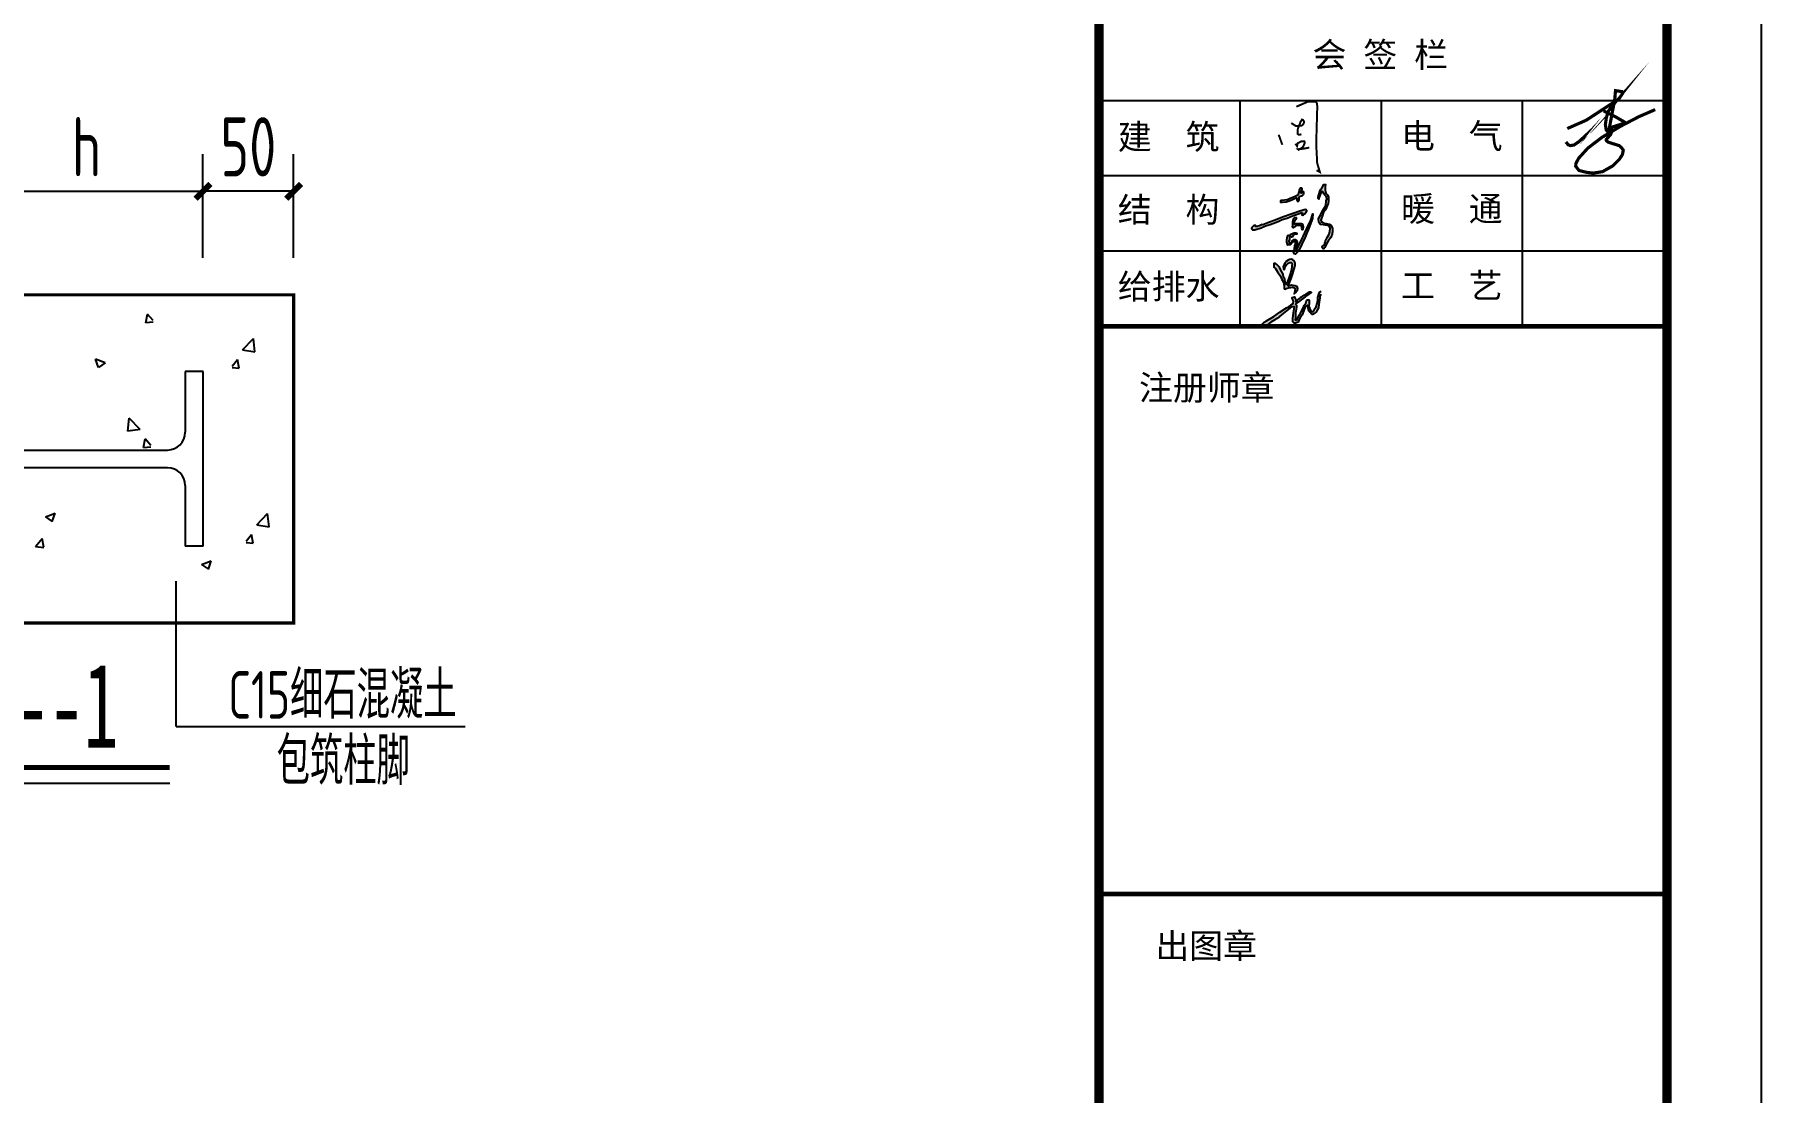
# Model space of a CAD drawing. Extents: x -17471 to 313636, y -71590 to 757901.
# Drawn here: x 228662 to 246936, y 228753 to 239946 of the extents above; entities that cross this region are included whole.
import ezdxf

# ---------------------------------------------------------------- set-up
doc = ezdxf.new("R2010")
doc.units = 0
doc.header["$LTSCALE"] = 1000
doc.header["$MEASUREMENT"] = 0
for name, color, linetype in [('ASD_BAR', 1, 'Continuous'), ('DIM', 3, 'Continuous'), ('PUB_TITLE', 4, 'Continuous'), ('THICK', 6, 'Continuous'), ('THIN', 7, 'Continuous'), ('Z', 4, 'Continuous'), ('图框', 7, 'Continuous')]:
    doc.layers.add(name, color=color, linetype=linetype)
doc.layers.add('TEXT', color=7, linetype='Continuous', lineweight=13)
doc.styles.add('STYLE-黑体', font='simhei.ttf')
doc.styles.add('STYLE1', font='simhei.ttf', dxfattribs={"width": 0.8})
doc.styles.add('TSSD_Dimension', font='Tssdeng.shx', dxfattribs={"width": 0.7, "bigfont": 'hztxt.shx'})
doc.styles.add('TSSD_REIN', font='Tssdeng.shx', dxfattribs={"width": 0.7, "bigfont": 'hztxt.shx'})
doc.styles.add('黑体', font='simhei.ttf', dxfattribs={"width": 0.6, "height": 4.3})
doc.dimstyles.new('TSSD_20_100', dxfattribs={"dimtxt": 400, "dimasz": 100, "dimexe": 250, "dimexo": 250, "dimgap": 100, "dimtad": 1, "dimdec": 0, "dimlfac": 0.2, "dimzin": 0, "dimdsep": 46, "dimtxsty": 'TSSD_Dimension', "dimblk": '_TSDBK', "dimcen": 0, "dimclrt": 7, "dimadec": 0, "dimazin": 0, "dimtfac": 1, "dimtdec": 0, "dimtix": 1, "dimtmove": 2, "dimatfit": 3, "dimldrblk": '_TSDBK', "dimfxl": 0, "dimtolj": 1, "dimtzin": 0, "dimarcsym": 0})

# ---------------------------------------------------------------- blocks, each defined once
blk = doc.blocks.new('_ArchTick')
at = {"color": 0, "linetype": 'ByBlock', "const_width": 0.4}
blk.add_lwpolyline([(-0.5, -0.5), (0.5, 0.5)], dxfattribs=at)
blk = doc.blocks.new('*D305')
at = {"layer": 'Defpoints', "color": 0, "transparency": 16777216}
for p in [(2121226, -2349459), (2124143, -2349459), (2124143, -2351275)]:
    blk.add_point(p, dxfattribs=at)
at = {"layer": 'DIM', "color": 0, "lineweight": -2, "transparency": 16777216}
for p, q in [((2121226, -2349459), (2121226, -2349109)), ((2123268, -2349459), (2120351, -2349459)), ((2121226, -2351275), (2121226, -2349459)), ((2123268, -2351275), (2120351, -2351275)), ((2121226, -2351275), (2121226, -2351625))]:
    blk.add_line(p, q, dxfattribs=at)
at = {"layer": 'DIM', "color": 0, "lineweight": -2, "transparency": 16777216, "xscale": 350, "yscale": 350, "zscale": 350}
for p, rotation in [((2121226, -2349459), 270), ((2121226, -2351275), 90)]:
    blk.add_blockref('_ArchTick', p, dxfattribs=dict(at, rotation=rotation))
at = {"layer": 'DIM', "color": 7, "transparency": 16777216, "insert": (2120176, -2350367), "char_height": 1400, "attachment_point": 5, "rotation": 90, "style": 'TSSD_Dimension'}
blk.add_mtext('\\A1;50', dxfattribs=at)
blk = doc.blocks.new('_TSDBK')
blk.add_line((-1, 0), (1.5, 0))
at = {"const_width": 0.5}
blk.add_lwpolyline([(-0.7, -0.7), (0.7, 0.7)], dxfattribs=at)
blk = doc.blocks.new('*D306')
at = {"layer": 'Defpoints', "color": 0, "transparency": 16777216}
for p in [(2121226, -2351275), (2124143, -2351275), (2124143, -2355405)]:
    blk.add_point(p, dxfattribs=at)
at = {"layer": 'DIM', "color": 0, "lineweight": -2, "transparency": 16777216}
for p, q in [((2123268, -2351275), (2120351, -2351275)), ((2121226, -2355405), (2121226, -2351275)), ((2123268, -2355405), (2120351, -2355405))]:
    blk.add_line(p, q, dxfattribs=at)
at = {"layer": 'DIM', "color": 0, "lineweight": -2, "transparency": 16777216, "xscale": 350, "yscale": 350, "zscale": 350}
for p, rotation in [((2121226, -2351275), 90), ((2121226, -2355405), 270)]:
    blk.add_blockref('_ArchTick', p, dxfattribs=dict(at, rotation=rotation))
at = {"layer": 'DIM', "color": 7, "transparency": 16777216, "insert": (2120176, -2353340), "char_height": 1400, "attachment_point": 5, "rotation": 90, "style": 'TSSD_Dimension'}
blk.add_mtext('\\A1;b', dxfattribs=at)
blk = doc.blocks.new('*D307')
at = {"layer": 'Defpoints', "color": 0, "transparency": 16777216}
for p in [(2125303, -2347011), (2123159, -2349459), (2125303, -2349459)]:
    blk.add_point(p, dxfattribs=at)
at = {"layer": 'DIM', "color": 0, "lineweight": -2, "transparency": 16777216}
for p, q in [((2123159, -2348584), (2123159, -2346136)), ((2125303, -2348584), (2125303, -2346136)), ((2123159, -2347011), (2125303, -2347011))]:
    blk.add_line(p, q, dxfattribs=at)
at = {"layer": 'DIM', "color": 0, "lineweight": -2, "transparency": 16777216, "xscale": 350, "yscale": 350, "zscale": 350, "rotation": 180}
blk.add_blockref('_ArchTick', (2123159, -2347011), dxfattribs=at)
at = {"layer": 'DIM', "color": 0, "lineweight": -2, "transparency": 16777216, "xscale": 350, "yscale": 350, "zscale": 350}
blk.add_blockref('_ArchTick', (2125303, -2347011), dxfattribs=at)
at = {"layer": 'DIM', "color": 7, "transparency": 16777216, "insert": (2124231, -2345961), "char_height": 1400, "attachment_point": 5, "style": 'TSSD_Dimension'}
blk.add_mtext('\\A1;50', dxfattribs=at)
blk = doc.blocks.new('*D308')
at = {"layer": 'Defpoints', "color": 0, "transparency": 16777216}
for p in [(2130817, -2347011), (2125303, -2349459), (2130817, -2349459)]:
    blk.add_point(p, dxfattribs=at)
at = {"layer": 'DIM', "color": 0, "lineweight": -2, "transparency": 16777216}
for p, q in [((2125303, -2348584), (2125303, -2346136)), ((2130817, -2348584), (2130817, -2346136)), ((2125303, -2347011), (2130817, -2347011))]:
    blk.add_line(p, q, dxfattribs=at)
at = {"layer": 'DIM', "color": 0, "lineweight": -2, "transparency": 16777216, "xscale": 350, "yscale": 350, "zscale": 350, "rotation": 180}
blk.add_blockref('_ArchTick', (2125303, -2347011), dxfattribs=at)
at = {"layer": 'DIM', "color": 0, "lineweight": -2, "transparency": 16777216, "xscale": 350, "yscale": 350, "zscale": 350}
blk.add_blockref('_ArchTick', (2130817, -2347011), dxfattribs=at)
at = {"layer": 'DIM', "color": 7, "transparency": 16777216, "insert": (2128060, -2345961), "char_height": 1400, "attachment_point": 5, "style": 'TSSD_Dimension'}
blk.add_mtext('\\A1;h', dxfattribs=at)
blk = doc.blocks.new('*D309')
at = {"layer": 'Defpoints', "color": 0, "transparency": 16777216}
for p in [(2121226, -2355405), (2124143, -2355405), (2124143, -2357220)]:
    blk.add_point(p, dxfattribs=at)
at = {"layer": 'DIM', "color": 0, "lineweight": -2, "transparency": 16777216}
for p, q in [((2123268, -2355405), (2120351, -2355405)), ((2121226, -2355405), (2121226, -2355055)), ((2121226, -2357220), (2121226, -2355405)), ((2123268, -2357220), (2120351, -2357220)), ((2121226, -2357220), (2121226, -2357570))]:
    blk.add_line(p, q, dxfattribs=at)
at = {"layer": 'DIM', "color": 0, "lineweight": -2, "transparency": 16777216, "xscale": 350, "yscale": 350, "zscale": 350}
for p, rotation in [((2121226, -2355405), 270), ((2121226, -2357220), 90)]:
    blk.add_blockref('_ArchTick', p, dxfattribs=dict(at, rotation=rotation))
at = {"layer": 'DIM', "color": 7, "transparency": 16777216, "insert": (2120176, -2356312), "char_height": 1400, "attachment_point": 5, "rotation": 90, "style": 'TSSD_Dimension'}
blk.add_mtext('\\A1;50', dxfattribs=at)
blk = doc.blocks.new('*D310')
at = {"layer": 'Defpoints', "color": 0, "transparency": 16777216}
for p in [(2130817, -2347011), (2130817, -2349459), (2132961, -2349459)]:
    blk.add_point(p, dxfattribs=at)
at = {"layer": 'DIM', "color": 0, "lineweight": -2, "transparency": 16777216}
for p, q in [((2130817, -2348584), (2130817, -2346136)), ((2132961, -2348584), (2132961, -2346136)), ((2132961, -2347011), (2130817, -2347011))]:
    blk.add_line(p, q, dxfattribs=at)
at = {"layer": 'DIM', "color": 0, "lineweight": -2, "transparency": 16777216, "xscale": 350, "yscale": 350, "zscale": 350, "rotation": 180}
blk.add_blockref('_ArchTick', (2130817, -2347011), dxfattribs=at)
at = {"layer": 'DIM', "color": 0, "lineweight": -2, "transparency": 16777216, "xscale": 350, "yscale": 350, "zscale": 350}
blk.add_blockref('_ArchTick', (2132961, -2347011), dxfattribs=at)
at = {"layer": 'DIM', "color": 7, "transparency": 16777216, "insert": (2131889, -2345961), "char_height": 1400, "attachment_point": 5, "style": 'TSSD_Dimension'}
blk.add_mtext('\\A1;50', dxfattribs=at)
blk = doc.blocks.new('新块GJKGKGKL')
h = blk.add_hatch(color=256)
h.paths.add_polyline_path([(349949, 131865), (349995, 131881), (350076, 131910), (350117, 131929), (350168, 131942), (350197, 131957), (350231, 131969), (350252, 131977), (350290, 131990), (350309, 131997), (350319, 132000), (350321, 131988), (350316, 131977), (350325, 131975), (350331, 131977), (350347, 131988), (350355, 132000), (350365, 132017), (350357, 132032), (350338, 132029), (350296, 132014), (350217, 131988), (350122, 131952), (350062, 131929), (349973, 131897), (349922, 131878), (349915, 131879), (349890, 131866), (349873, 131862), (349870, 131859), (349849, 131859), (349848, 131868), (349844, 131874), (349833, 131870), (349828, 131865), (349810, 131851), (349808, 131843), (349810, 131832), (349820, 131826), (349843, 131826), (349906, 131847)])
h.paths.add_polyline_path([(350293, 132160), (350301, 132164), (350313, 132167), (350321, 132173), (350328, 132177), (350331, 132183), (350335, 132189), (350336, 132201), (350329, 132211), (350322, 132208), (350315, 132200), (350307, 132195), (350303, 132203), (350307, 132209), (350311, 132216), (350316, 132225), (350318, 132233), (350318, 132240), (350316, 132246), (350304, 132247), (350297, 132246), (350294, 132242), (350291, 132234), (350288, 132227), (350287, 132217), (350286, 132208), (350282, 132194), (350280, 132184), (350274, 132176), (350267, 132173), (350254, 132164), (350224, 132152), (350199, 132143), (350183, 132136), (350168, 132129), (350141, 132124), (350112, 132121), (350100, 132117), (350102, 132105), (350120, 132103), (350157, 132109), (350187, 132119), (350216, 132127), (350234, 132137), (350252, 132144), (350261, 132148), (350264, 132144), (350264, 132135), (350265, 132123), (350270, 132115), (350277, 132113), (350285, 132117), (350288, 132124), (350288, 132138), (350288, 132151)])
h.paths.add_polyline_path([(350242, 131883), (350241, 131896), (350241, 131914), (350249, 131925), (350262, 131938), (350260, 131947), (350244, 131950), (350232, 131940), (350226, 131921), (350221, 131905), (350222, 131880), (350221, 131866), (350219, 131856), (350226, 131851), (350235, 131851), (350247, 131860), (350256, 131870), (350271, 131874), (350293, 131874), (350301, 131872), (350310, 131867), (350314, 131855), (350311, 131842), (350314, 131830), (350320, 131829), (350328, 131834), (350332, 131856), (350327, 131879), (350312, 131888), (350287, 131887), (350256, 131886)], flags=17)
h.paths.add_polyline_path([(350232, 131775), (350241, 131778), (350264, 131781), (350265, 131792), (350255, 131795), (350237, 131796), (350229, 131792), (350216, 131786), (350205, 131782), (350201, 131773), (350205, 131760), (350211, 131753), (350221, 131754), (350223, 131762)], flags=17)
h.paths.add_polyline_path([(350186, 131711), (350192, 131728), (350192, 131751), (350190, 131767), (350177, 131771), (350171, 131764), (350168, 131745), (350163, 131723), (350163, 131701), (350170, 131680), (350175, 131673), (350193, 131675), (350206, 131680), (350216, 131694), (350226, 131701), (350233, 131707), (350242, 131714), (350253, 131704), (350251, 131681), (350244, 131665), (350243, 131638), (350238, 131613), (350233, 131596), (350238, 131583), (350251, 131582), (350266, 131594), (350290, 131623), (350315, 131680), (350348, 131752), (350394, 131858), (350422, 131941), (350427, 131987), (350405, 131923), (350369, 131846), (350344, 131796), (350310, 131715), (350292, 131686), (350271, 131640), (350257, 131619), (350259, 131638), (350263, 131668), (350269, 131689), (350267, 131705), (350259, 131723), (350249, 131730), (350237, 131728), (350219, 131716), (350211, 131704), (350199, 131690), (350188, 131693)])
for points in [[(350515, 131908), (350507, 131924), (350512, 131943), (350522, 131969), (350535, 132003), (350552, 132029), (350579, 132091), (350583, 132114), (350584, 132135), (350583, 132156), (350575, 132178), (350556, 132194), (350553, 132206), (350550, 132228), (350549, 132244), (350551, 132257), (350555, 132282), (350548, 132284), (350536, 132282), (350521, 132252), (350506, 132236), (350495, 132213), (350487, 132179), (350479, 132155), (350479, 132143), (350486, 132136), (350487, 132146), (350498, 132173), (350504, 132191), (350514, 132210), (350520, 132213), (350527, 132208), (350541, 132184), (350550, 132171), (350564, 132159), (350568, 132134), (350561, 132118), (350556, 132072), (350525, 132019), (350505, 131981), (350483, 131940), (350487, 131904), (350492, 131895), (350504, 131881), (350552, 131872), (350581, 131871), (350594, 131861), (350600, 131844), (350598, 131805), (350589, 131782), (350582, 131766), (350570, 131750), (350549, 131708), (350543, 131676), (350520, 131658), (350523, 131643), (350530, 131633), (350537, 131633), (350546, 131647), (350563, 131685), (350580, 131712), (350603, 131747), (350616, 131770), (350623, 131807), (350623, 131842), (350606, 131873), (350592, 131882), (350562, 131890), (350546, 131891), (350525, 131902)], [(350149, 131301), (350145, 131328), (350132, 131348), (350127, 131378), (350115, 131403), (350101, 131427), (350089, 131449), (350064, 131477), (350049, 131486), (350034, 131486), (350034, 131472), (350034, 131450), (350051, 131435), (350071, 131403), (350099, 131359), (350114, 131327), (350130, 131298), (350137, 131261), (350137, 131247), (350136, 131238), (350144, 131230), (350152, 131231), (350167, 131239), (350181, 131241), (350205, 131245), (350220, 131248), (350240, 131243), (350248, 131234), (350240, 131195), (350237, 131183), (350257, 131197), (350260, 131212), (350271, 131216), (350275, 131237), (350266, 131256), (350246, 131263), (350210, 131268), (350180, 131260), (350173, 131265), (350189, 131287), (350208, 131337), (350223, 131385), (350235, 131422), (350248, 131466), (350248, 131494), (350238, 131514), (350224, 131524), (350211, 131530), (350192, 131527), (350179, 131522), (350162, 131509), (350152, 131497), (350144, 131488), (350133, 131470), (350127, 131456), (350129, 131440), (350129, 131431), (350142, 131426), (350147, 131457), (350160, 131474), (350179, 131491), (350193, 131497), (350203, 131497), (350208, 131497), (350215, 131492), (350218, 131481), (350214, 131467), (350214, 131446), (350203, 131400), (350183, 131338), (350171, 131304), (350158, 131276), (350153, 131278)], [(350505, 131179), (350510, 131208), (350497, 131203), (350486, 131177), (350477, 131143), (350476, 131118), (350471, 131085), (350460, 131051), (350450, 131037), (350436, 131011), (350424, 131000), (350414, 131005), (350406, 131010), (350396, 131027), (350392, 131046), (350387, 131058), (350388, 131089), (350390, 131110), (350387, 131121), (350372, 131122), (350362, 131113), (350357, 131088), (350340, 131063), (350333, 131044), (350310, 130999), (350301, 130988), (350287, 130966), (350272, 130931), (350267, 130924), (350259, 130918), (350253, 130916), (350248, 130918), (350250, 130944), (350250, 130963), (350252, 130987), (350259, 131028), (350262, 131048), (350261, 131068), (350253, 131077), (350262, 131087), (350277, 131096), (350308, 131121), (350331, 131137), (350352, 131153), (350367, 131164), (350381, 131175), (350399, 131188), (350408, 131192), (350409, 131199), (350402, 131200), (350393, 131200), (350382, 131195), (350362, 131183), (350339, 131169), (350317, 131155), (350303, 131145), (350292, 131136), (350272, 131118), (350254, 131100), (350255, 131107), (350255, 131118), (350251, 131136), (350244, 131145), (350240, 131152), (350228, 131147), (350217, 131146), (350219, 131130), (350225, 131120), (350230, 131106), (350229, 131084), (350222, 131081), (350201, 131065), (350188, 131055), (350161, 131041), (350094, 130996), (350033, 130954), (349961, 130910), (349935, 130897), (349914, 130872), (349921, 130852), (349930, 130847), (349952, 130857), (349972, 130872), (350003, 130895), (350043, 130919), (350067, 130934), (350111, 130970), (350161, 131009), (350197, 131041), (350210, 131052), (350230, 131052), (350240, 131051), (350238, 131031), (350235, 131006), (350233, 130991), (350229, 130961), (350226, 130937), (350225, 130900), (350237, 130886), (350253, 130885), (350277, 130897), (350285, 130917), (350298, 130940), (350318, 130969), (350334, 131015), (350350, 131050), (350372, 131067), (350379, 131039), (350385, 131008), (350398, 130994), (350411, 130980), (350423, 130972), (350441, 130982), (350459, 130997), (350470, 131016), (350484, 131039), (350488, 131073), (350495, 131141), (350495, 131155)]]:
    blk.add_hatch(color=256).paths.add_polyline_path(points)
at = {"const_width": 32}
for points in [[(352989, 132846), (353180, 132930), (353415, 133083), (353508, 133143), (353544, 133196), (353539, 133218), (353494, 133225), (353475, 133228), (353467, 133139), (353404, 132804), (353381, 132833), (353373, 132888), (353382, 132950), (353400, 133017), (353435, 133066), (353459, 133093), (353346, 132950), (353243, 132840), (353108, 132715), (353056, 132680), (353020, 132674), (352998, 132683), (352975, 132711)], [(353390, 132836), (353424, 132844), (353445, 132830), (353424, 132783), (353382, 132737), (353383, 132724), (353401, 132709), (353512, 132674), (353533, 132656), (353553, 132629), (353545, 132585), (353512, 132534), (353449, 132471), (353344, 132412), (353250, 132397), (353183, 132405), (353107, 132424), (353074, 132466), (353076, 132494), (353102, 132545), (353195, 132648), (353338, 132757), (353527, 132870), (353709, 132965), (353875, 133037)], [(353354, 133024), (353473, 132965), (353568, 132910), (353587, 132896)], [(353416, 132853), (353546, 132894), (353584, 132899)]]:
    blk.add_lwpolyline(points, dxfattribs=at)
at = {"linetype": 'ByBlock', "lineweight": 9, "ltscale": 300, "const_width": 20}
for points in [[(350260, 133066), (350377, 133117), (350425, 133118), (350456, 133115), (350466, 133104), (350471, 133072), (350460, 132690), (350470, 132497), (350497, 132408), (350464, 132426)], [(350209, 132901), (350253, 132873), (350289, 132873), (350317, 132877), (350327, 132886), (350335, 132899), (350337, 132917), (350328, 132932), (350317, 132937), (350303, 132915), (350275, 132844), (350274, 132791), (350286, 132783), (350311, 132788)], [(350082, 132784), (350119, 132682)], [(350251, 132694), (350267, 132670), (350273, 132698), (350312, 132718), (350341, 132716), (350345, 132702), (350335, 132678), (350323, 132656), (350283, 132632), (350276, 132638), (350325, 132642), (350390, 132654)]]:
    blk.add_lwpolyline(points, dxfattribs=at)
for points in [[(350168, 132129), (350141, 132124), (350112, 132121), (350100, 132117), (350102, 132105), (350120, 132103), (350157, 132109), (350187, 132119), (350216, 132127), (350234, 132137), (350252, 132144), (350261, 132148), (350261, 132148), (350264, 132144), (350264, 132135), (350265, 132123), (350270, 132115), (350277, 132113), (350285, 132117), (350288, 132124), (350288, 132138), (350288, 132151), (350293, 132160), (350301, 132164), (350313, 132167), (350321, 132173), (350328, 132177), (350331, 132183), (350335, 132189), (350336, 132201), (350329, 132211), (350322, 132208), (350315, 132200), (350307, 132195), (350307, 132195), (350307, 132195), (350303, 132203), (350307, 132209), (350311, 132216), (350316, 132225), (350318, 132233), (350318, 132240), (350316, 132246), (350304, 132247), (350297, 132246), (350294, 132242), (350291, 132234), (350288, 132227), (350287, 132217), (350286, 132208), (350282, 132194), (350280, 132184), (350274, 132176), (350267, 132173), (350254, 132164), (350224, 132152), (350199, 132143), (350183, 132136), (350168, 132129)], [(350514, 132210), (350504, 132191), (350498, 132173), (350487, 132146), (350486, 132136), (350479, 132143), (350479, 132155), (350487, 132179), (350495, 132213), (350506, 132236), (350521, 132252), (350536, 132282), (350548, 132284), (350555, 132282), (350551, 132257), (350549, 132244), (350550, 132228), (350553, 132206), (350556, 132194), (350575, 132178), (350583, 132156), (350584, 132135), (350583, 132114), (350579, 132091), (350552, 132029), (350535, 132003), (350522, 131969), (350512, 131943), (350507, 131924), (350515, 131908), (350525, 131902), (350546, 131891), (350562, 131890), (350592, 131882), (350606, 131873), (350623, 131842), (350623, 131807), (350616, 131770), (350603, 131747), (350580, 131712), (350563, 131685), (350546, 131647), (350537, 131633), (350530, 131633), (350523, 131643), (350520, 131658), (350543, 131676), (350549, 131708), (350570, 131750), (350582, 131766), (350589, 131782), (350598, 131805), (350600, 131844), (350594, 131861), (350581, 131871), (350552, 131872), (350504, 131881), (350492, 131895), (350487, 131904), (350483, 131940), (350505, 131981), (350525, 132019), (350556, 132072), (350561, 132118), (350568, 132134), (350564, 132159), (350550, 132171), (350541, 132184), (350527, 132208), (350520, 132213), (350514, 132210)], [(349915, 131879), (349890, 131866), (349873, 131862), (349870, 131859), (349849, 131859), (349848, 131868), (349844, 131874), (349833, 131870), (349828, 131865), (349810, 131851), (349808, 131843), (349810, 131832), (349820, 131826), (349843, 131826), (349906, 131847), (349949, 131865), (349995, 131881), (350076, 131910), (350117, 131929), (350168, 131942), (350197, 131957), (350231, 131969), (350252, 131977), (350290, 131990), (350309, 131997), (350319, 132000), (350321, 131988), (350316, 131977), (350325, 131975), (350331, 131977), (350347, 131988), (350355, 132000), (350365, 132017), (350357, 132032), (350338, 132029), (350296, 132014), (350217, 131988), (350122, 131952), (350062, 131929), (349973, 131897), (349922, 131878), (349915, 131879)], [(350163, 131701), (350163, 131723), (350168, 131745), (350171, 131764), (350177, 131771), (350190, 131767), (350192, 131751), (350192, 131728), (350186, 131711), (350188, 131693), (350199, 131690), (350211, 131704), (350219, 131716), (350237, 131728), (350249, 131730), (350259, 131723), (350267, 131705), (350269, 131689), (350263, 131668), (350259, 131638), (350257, 131619), (350271, 131640), (350292, 131686), (350310, 131715), (350344, 131796), (350369, 131846), (350405, 131923), (350427, 131987), (350422, 131941), (350394, 131858), (350348, 131752), (350315, 131680), (350290, 131623), (350266, 131594), (350251, 131582), (350238, 131583), (350233, 131596), (350238, 131613), (350243, 131638), (350244, 131665), (350251, 131681), (350251, 131681), (350253, 131704), (350242, 131714), (350233, 131707), (350226, 131701), (350216, 131694), (350206, 131680), (350193, 131675), (350175, 131673), (350170, 131680), (350163, 131701)], [(350241, 131896), (350241, 131914), (350249, 131925), (350262, 131938), (350260, 131947), (350244, 131950), (350232, 131940), (350226, 131921), (350221, 131905), (350222, 131880), (350221, 131866), (350219, 131856), (350226, 131851), (350235, 131851), (350247, 131860), (350256, 131870), (350271, 131874), (350293, 131874), (350301, 131872), (350310, 131867), (350314, 131855), (350311, 131842), (350314, 131830), (350320, 131829), (350328, 131834), (350332, 131856), (350327, 131879), (350312, 131888), (350287, 131887), (350256, 131886), (350242, 131883), (350241, 131896)], [(350142, 131426), (350147, 131457), (350160, 131474), (350179, 131491), (350193, 131497), (350203, 131497), (350208, 131497), (350215, 131492), (350218, 131481), (350214, 131467), (350214, 131446), (350203, 131400), (350183, 131338), (350171, 131304), (350158, 131276), (350153, 131278), (350149, 131301), (350145, 131328), (350132, 131348), (350127, 131378), (350115, 131403), (350101, 131427), (350089, 131449), (350064, 131477), (350049, 131486), (350034, 131486), (350034, 131472), (350034, 131450), (350051, 131435), (350071, 131403), (350099, 131359), (350114, 131327), (350130, 131298), (350137, 131261), (350137, 131247), (350136, 131238), (350144, 131230), (350152, 131231), (350167, 131239), (350181, 131241), (350205, 131245), (350220, 131248), (350240, 131243), (350248, 131234), (350240, 131195), (350237, 131183), (350257, 131197), (350260, 131212), (350271, 131216), (350275, 131237), (350266, 131256), (350246, 131263), (350210, 131268), (350180, 131260), (350173, 131265), (350189, 131287), (350208, 131337), (350223, 131385), (350235, 131422), (350248, 131466), (350248, 131494), (350238, 131514), (350224, 131524), (350211, 131530), (350192, 131527), (350179, 131522), (350162, 131509), (350152, 131497), (350144, 131488), (350133, 131470), (350127, 131456), (350129, 131440), (350129, 131431), (350142, 131426), (350142, 131426)]]:
    blk.add_lwpolyline(points, close=True)
for points in [[(350232, 131775), (350223, 131762), (350221, 131754), (350211, 131753), (350205, 131760), (350201, 131773), (350205, 131782), (350216, 131786), (350229, 131792), (350237, 131796), (350255, 131795), (350265, 131792), (350264, 131781), (350241, 131778), (350232, 131775), (350232, 131775)], [(350505, 131179), (350495, 131155), (350495, 131141), (350488, 131073), (350484, 131039), (350470, 131016), (350459, 130997), (350441, 130982), (350423, 130972), (350411, 130980), (350398, 130994), (350385, 131008), (350379, 131039), (350372, 131067), (350350, 131050), (350334, 131015), (350318, 130969), (350298, 130940), (350285, 130917), (350277, 130897), (350253, 130885), (350237, 130886), (350225, 130900), (350226, 130937), (350229, 130961), (350233, 130991), (350235, 131006), (350238, 131031), (350240, 131051), (350230, 131052), (350210, 131052), (350197, 131041), (350161, 131009), (350111, 130970), (350067, 130934), (350043, 130919), (350003, 130895), (349972, 130872), (349952, 130857), (349930, 130847), (349921, 130852), (349914, 130872), (349935, 130897), (349961, 130910), (350033, 130954), (350094, 130996), (350161, 131041), (350188, 131055), (350201, 131065), (350222, 131081), (350229, 131084), (350230, 131106), (350225, 131120), (350219, 131130), (350217, 131146), (350228, 131147), (350240, 131152), (350244, 131145), (350251, 131136), (350255, 131118), (350255, 131107), (350254, 131100), (350272, 131118), (350292, 131136), (350303, 131145), (350317, 131155), (350339, 131169), (350362, 131183), (350382, 131195), (350393, 131200), (350402, 131200), (350409, 131199), (350408, 131192), (350399, 131188), (350381, 131175), (350367, 131164), (350352, 131153), (350331, 131137), (350308, 131121), (350277, 131096), (350262, 131087), (350253, 131077), (350261, 131068), (350262, 131048), (350259, 131028), (350252, 130987), (350250, 130963), (350250, 130944), (350248, 130918), (350253, 130916), (350259, 130918), (350267, 130924), (350272, 130931), (350287, 130966), (350301, 130988), (350310, 130999), (350333, 131044), (350340, 131063), (350357, 131088), (350362, 131113), (350372, 131122), (350387, 131121), (350390, 131110), (350388, 131089), (350387, 131058), (350392, 131046), (350396, 131027), (350406, 131010), (350414, 131005), (350424, 131000), (350436, 131011), (350450, 131037), (350460, 131051), (350471, 131085), (350476, 131118), (350477, 131143), (350486, 131177), (350497, 131203), (350510, 131208)]]:
    blk.add_lwpolyline(points)
blk = doc.blocks.new('抗剪键剖面')
at = {"color": 2}
for q in [(2130181.6, -2356230.6), (2137019.4, -2359663.3)]:
    blk.add_line((2130181.6, -2359663.3), q, dxfattribs=at)
at = {"const_width": 75}
blk.add_lwpolyline([(2123158.6, -2357220.2), (2123158.6, -2349459.1), (2132961.2, -2349459.1), (2132961.2, -2357220.2)], close=True, dxfattribs=at)
at = {"layer": 'ASD_BAR'}
for p, q in [((2125302.5, -2355404.7), (2125302.5, -2351274.7)), ((2125302.5, -2351274.7), (2125722.5, -2351274.7)), ((2125722.5, -2351274.7), (2125722.5, -2352709.7)), ((2130397.3, -2351274.7), (2130397.3, -2352709.7)), ((2130817.3, -2351274.7), (2130397.3, -2351274.7)), ((2130817.3, -2355404.7), (2130817.3, -2351274.7)), ((2126142.5, -2353129.7), (2129977.3, -2353129.7)), ((2129977.3, -2353549.7), (2126142.5, -2353549.7)), ((2125722.5, -2353969.7), (2125722.5, -2355404.7)), ((2130397.3, -2353969.7), (2130397.3, -2355404.7)), ((2125302.5, -2355404.7), (2125722.5, -2355404.7)), ((2130817.3, -2355404.7), (2130397.3, -2355404.7))]:
    blk.add_line(p, q, dxfattribs=at)
for centre, start, end in [((2126142.5, -2352709.7), 180, 270), ((2129977.3, -2352709.7), 270, 0), ((2126142.5, -2353969.7), 90, 180), ((2129977.3, -2353969.7), 0, 90)]:
    blk.add_arc(centre, 420, start, end, dxfattribs=at)
at = {"layer": 'THICK', "linetype": 'Continuous', "const_width": 112.5}
blk.add_lwpolyline([(2125309.3, -2360636.9), (2130031.4, -2360636.9)], dxfattribs=at)
at = {"layer": 'THIN', "linetype": 'Continuous'}
blk.add_line((2125309.3, -2361004.6), (2130031.4, -2361004.6), dxfattribs=at)
at = {"layer": 'Z', "linetype": 'Continuous'}
for p, q in [((2129635, -2350107.1), (2129467.1, -2350121.8)), ((2129467.6, -2350121.2), (2129505.6, -2349915.6)), ((2129635, -2350071), (2129505.1, -2349916.1)), ((2124970.4, -2350503.5), (2124678.5, -2350548.8)), ((2124679, -2350548.2), (2124715.3, -2350236.6)), ((2124970.4, -2350503.5), (2124714.8, -2350237.2)), ((2131753.5, -2350762.4), (2132009.1, -2350496.1)), ((2132044.8, -2350807.1), (2132008.6, -2350495.5)), ((2125220.2, -2350921.9), (2125052.3, -2350936.6)), ((2125052.8, -2350936), (2125090.8, -2350730.3)), ((2125220.2, -2350885.8), (2125090.3, -2350730.9)), ((2131753.5, -2350762.4), (2132045.3, -2350807.7)), ((2128507.3, -2351069.4), (2128277.6, -2350981.2)), ((2128344.6, -2351178.9), (2128278.1, -2350980.6)), ((2128507.3, -2351069.4), (2128344.1, -2351179.5)), ((2131503.6, -2351144.7), (2131633.6, -2350989.8)), ((2131503.6, -2351180.8), (2131671.5, -2351195.5)), ((2131671, -2351194.9), (2131633.1, -2350989.2)), ((2124092.5, -2351884.2), (2123862.8, -2351796)), ((2123929.8, -2351993.7), (2123863.3, -2351795.4)), ((2124092.5, -2351884.2), (2123929.3, -2351994.2)), ((2129038.6, -2352686.2), (2129074.9, -2352374.6)), ((2129329.9, -2352641.5), (2129074.4, -2352375.1)), ((2129329.9, -2352641.5), (2129038.1, -2352686.7)), ((2129412.4, -2353073.9), (2129450.3, -2352868.3)), ((2129579.8, -2353023.7), (2129449.8, -2352868.8)), ((2129579.8, -2353059.8), (2129411.9, -2353074.5)), ((2127089.8, -2354712.1), (2127319.5, -2354623.9)), ((2127089.8, -2354712.1), (2127253, -2354822.1)), ((2127252.5, -2354821.6), (2127319, -2354623.3)), ((2132087.8, -2354899.8), (2132343.3, -2354633.4)), ((2132087.8, -2354899.8), (2132379.6, -2354945)), ((2132379.1, -2354944.5), (2132342.8, -2354632.8)), ((2123950.1, -2355490.7), (2124108.3, -2355302.2)), ((2124145.8, -2355507.3), (2124107.8, -2355301.6)), ((2126855.7, -2355413.6), (2127013.9, -2355225.1)), ((2126855.7, -2355413.6), (2127051.8, -2355430.7)), ((2127051.3, -2355430.2), (2127013.4, -2355224.5)), ((2131837.9, -2355282), (2131967.9, -2355127.1)), ((2131837.9, -2355318.1), (2132005.8, -2355332.8)), ((2132005.3, -2355332.2), (2131967.4, -2355126.5)), ((2123950.1, -2355490.7), (2124146.2, -2355507.8)), ((2130783.9, -2355838.9), (2131013.6, -2355750.7)), ((2130946.6, -2355948.4), (2131013.1, -2355750.1)), ((2130783.9, -2355838.9), (2130947.1, -2355948.9))]:
    blk.add_line(p, q, dxfattribs=at)
at = {"style": 'STYLE1', "width": 0.6}
blk.add_text('1--1', height=2000, dxfattribs=at).set_placement((2125553.2, -2360169))
at = {"layer": 'TEXT', "style": 'TSSD_REIN', "width": 0.7}
for s, p in [('C15细石混凝土', (2131413.3, -2359481.4)), ('包筑柱脚', (2132557.7, -2361046.3))]:
    blk.add_text(s, height=1125, dxfattribs=at).set_placement(p)
at = {"layer": 'DIM'}
for base, p1, p2, text, picture, middle in [((2125302.5, -2347011.4), (2123158.6, -2349459.1), (2125302.5, -2349459.1), '50', '*D307', (2124230.6, -2345961.4)), ((2130817.3, -2347011.4), (2125302.5, -2349459.1), (2130817.3, -2349459.1), 'h', '*D308', (2128059.9, -2345961.4))]:
    dim = blk.add_linear_dim(base=base, p1=p1, p2=p2, text=text, dimstyle='TSSD_20_100', override={"dimscale": 3.5, "dimblk1": 'ArchTick', "dimblk2": 'ArchTick', "dimsah": 1}, dxfattribs=at)
    dim.commit()
    dim.dimension.update_dxf_attribs({"geometry": picture, "text_midpoint": middle})
for base, p1, p2, angle, text, picture, middle in [((2130817.3, -2347011.4), (2132961.2, -2349459.1), (2130817.3, -2349459.1), 180, '50', '*D310', (2131889.2, -2345961.4)), ((2121226, -2349459.1), (2124142.6, -2351274.7), (2124142.6, -2349459.1), 90, '50', '*D305', (2120176, -2350366.9)), ((2121226, -2351274.7), (2124142.6, -2355404.7), (2124142.6, -2351274.7), 90, 'b', '*D306', (2120176, -2353339.7)), ((2121226, -2355404.7), (2124142.6, -2357220.2), (2124142.6, -2355404.7), 90, '50', '*D309', (2120176, -2356312.4))]:
    dim = blk.add_linear_dim(base=base, p1=p1, p2=p2, angle=angle, text=text, dimstyle='TSSD_20_100', override={"dimscale": 3.5, "dimblk1": 'ArchTick', "dimblk2": 'ArchTick', "dimsah": 1}, dxfattribs=at)
    dim.commit()
    dim.dimension.update_dxf_attribs({"geometry": picture, "text_midpoint": middle})

msp = doc.modelspace()

# ---------------------------------------------------------------- linework, layer by layer
at = {"layer": 'PUB_TITLE'}
msp.add_lwpolyline([(187535.9, 214770.2), (246935.9, 214770.2), (246935.9, 256770.2), (187535.9, 256770.2)], close=True, dxfattribs=at)
at = {"layer": 'PUB_TITLE', "const_width": 100}
msp.add_lwpolyline([(190035.9, 215770.2), (245935.9, 215770.2), (245935.9, 255770.2), (190035.9, 255770.2)], close=True, dxfattribs=at)
at = {"layer": '图框', "color": 0}
for p, q in [((239926.6, 239250), (245935.9, 239250)), ((239926.6, 238453.2), (245935.9, 238453.2)), ((239926.6, 237656.4), (245935.9, 237656.4)), ((239926.6, 236859.6), (245935.9, 236859.6))]:
    msp.add_line(p, q, dxfattribs=at)
at = {"layer": '图框', "color": 4, "const_width": 98.6}
msp.add_lwpolyline([(239926.6, 255770.2), (245935.9, 255770.2), (245935.9, 215770.2), (239926.6, 215770.2)], close=True, dxfattribs=at)
at = {"layer": '图框', "color": 0, "const_width": 50}
msp.add_lwpolyline([(239926.6, 247018.8), (245935.9, 247018.8), (245935.9, 236859.6), (239926.6, 236859.6)], close=True, dxfattribs=at)
at = {"layer": '图框', "color": 0}
for points in [[(241420.6, 236859.6), (241420.6, 239250)], [(242914.6, 236859.6), (242914.6, 239250)], [(244408.6, 236859.6), (244408.6, 239250)]]:
    msp.add_lwpolyline(points, dxfattribs=at)
for points, const_width in [([(239926.6, 236859.6), (245935.9, 236859.6)], 40.3), ([(239926.6, 230852.6), (245935.9, 230852.6)], 50)]:
    msp.add_lwpolyline(points, dxfattribs=dict(at, const_width=const_width))

# ---------------------------------------------------------------- block references
for name, p, xscale, yscale, zscale in [('新块GJKGKGKL', (-125942.7, 99393.4), 1.050524997018278, 1.050524997018278, 1.050524997018278), ('抗剪键剖面', (-723072.1, 1288549.6), 0.4474888392857143, 0.4474888392857143, 0.4474888392857143)]:
    msp.add_blockref(name, p, dxfattribs=dict(xscale=xscale, yscale=yscale, zscale=zscale))

# ---------------------------------------------------------------- texts
at = {"layer": '图框', "color": 0, "style": 'STYLE-黑体'}
for s, p in [('会 签 栏', (242185.5, 239600.9)), ('建  筑', (240124.7, 238732)), ('电  气', (243121.8, 238740.6)), ('结  构', (240124.7, 237962.6)), ('暖  通', (243121.8, 237971.2)), ('给排水', (240124.7, 237149.8)), ('工  艺', (243121.8, 237158.4))]:
    msp.add_text(s, height=262.94, dxfattribs=at).set_placement(p)
at = {"layer": '图框', "color": 4, "style": '黑体'}
for s, p in [('注册师章', (240348.5, 236079.1)), ('出图章', (240521.8, 230172.2))]:
    msp.add_text(s, height=262.94, dxfattribs=at).set_placement(p)

doc.saveas('drawing.dxf')
